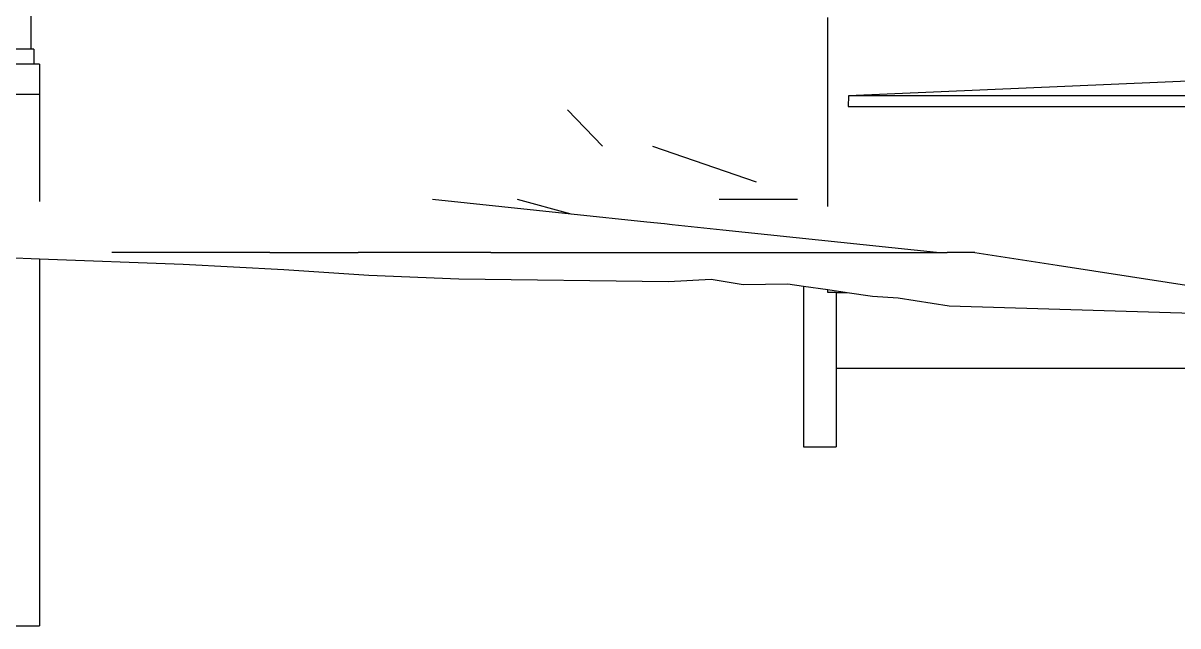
# Model space of a CAD drawing. Extents: x -92 to 92, y -11 to 21.
# Drawn here: x -32.21 to -10.47, y -3.48 to 7.86 of the extents above; entities that cross this region are included whole.
import ezdxf

# ---------------------------------------------------------------- set-up
doc = ezdxf.new("R2010")
doc.units = 0
doc.layers.get('0').update_dxf_attribs({"linetype": 'CONTINUOUS'})
doc.layers.add('SECTIONCUTEDGES', color=7, linetype='CONTINUOUS')

msp = doc.modelspace()

# ---------------------------------------------------------------- linework, layer by layer
for p, q in [((-32.065, 7.856), (-32.065, 8.162)), ((-32.065, 7.542), (-32.065, 7.856)), ((-17.065, 4.41), (-17.065, 7.964)), ((-32.065, 7.369), (-32.065, 7.542)), ((-32.065, 7.369), (-32.365, 7.369)), ((-32.015, 7.369), (-32.065, 7.369)), ((-32.015, 7.369), (-32.015, 7.088)), ((-32.015, 7.088), (-32.415, 7.088)), ((-31.905, 7.088), (-32.015, 7.088)), ((-31.905, 7.088), (-31.905, 6.793)), ((-31.905, 6.793), (-31.905, 6.542)), ((-8.771, 6.832), (-16.676, 6.49)), ((-31.905, 6.542), (-31.905, 6.518)), ((-31.905, 6.518), (-32.525, 6.518)), ((-31.905, 6.518), (-31.905, 6.465)), ((-31.905, 6.465), (-31.905, 6.36)), ((-31.905, 6.36), (-31.905, 5.542)), ((-21.965, 6.227), (-21.307, 5.542)), ((-31.905, 5.542), (-31.905, 5.168)), ((-20.367, 5.542), (-18.416, 4.876)), ((-31.905, 5.168), (-31.905, 4.542)), ((-31.905, 4.542), (-31.905, 4.515)), ((-31.905, 4.515), (-31.905, 4.503)), ((-21.894, 4.267), (-24.507, 4.542)), ((-21.894, 4.267), (-22.907, 4.542)), ((-17.633, 4.542), (-19.107, 4.542)), ((-20.471, 4.117), (-21.894, 4.267)), ((-20.136, 4.081), (-20.471, 4.117)), ((-19.994, 4.066), (-20.136, 4.081)), ((-19.038, 3.966), (-19.994, 4.066)), ((-15.017, 3.542), (-19.038, 3.966)), ((-27.567, 3.542), (-30.547, 3.542)), ((-27.567, 3.542), (-25.907, 3.542)), ((-23.407, 3.542), (-25.907, 3.542)), ((-23.407, 3.542), (-21.277, 3.542)), ((-21.277, 3.542), (-19.127, 3.542)), ((-19.127, 3.542), (-16.647, 3.542)), ((-16.647, 3.542), (-15.017, 3.542)), ((-15.017, 3.542), (-14.817, 3.542)), ((-14.707, 3.542), (-14.817, 3.542)), ((-14.297, 3.542), (-14.707, 3.542)), ((-14.297, 3.542), (-12.748, 3.304)), ((-31.905, 3.426), (-31.905, -3.482)), ((-12.748, 3.304), (-7.797, 2.542)), ((-17.525, 2.911), (-17.525, -0.112)), ((-17.065, 2.792), (-17.065, 2.845)), ((-16.905, 2.792), (-17.065, 2.792)), ((-16.905, 2.792), (-16.697, 2.792)), ((-16.905, 2.792), (-16.905, 1.364)), ((-2.363, 1.364), (-16.905, 1.364)), ((-16.905, 1.364), (-16.905, -0.112)), ((-17.525, -0.112), (-16.905, -0.112)), ((-32.525, -3.482), (-31.905, -3.482))]:
    msp.add_line(p, q)
at = {"layer": 'SECTIONCUTEDGES'}
for p, q in [((-16.676, 6.49), (-16.68, 6.29)), ((-9.176, 6.49), (-16.676, 6.49)), ((-16.68, 6.29), (-9.18, 6.29)), ((-32.525, 3.449), (-31.905, 3.426)), ((-31.905, 3.426), (-29.199, 3.326)), ((-29.199, 3.326), (-27.307, 3.225)), ((-27.307, 3.225), (-25.706, 3.119)), ((-25.706, 3.119), (-24.009, 3.051)), ((-24.009, 3.051), (-20.066, 3)), ((-20.066, 3), (-19.259, 3.043)), ((-19.259, 3.043), (-18.661, 2.945)), ((-18.661, 2.945), (-17.814, 2.953)), ((-17.814, 2.953), (-17.525, 2.911)), ((-17.525, 2.911), (-17.065, 2.845)), ((-17.065, 2.845), (-16.697, 2.792)), ((-16.697, 2.792), (-16.221, 2.723)), ((-16.221, 2.723), (-15.737, 2.691)), ((-15.737, 2.691), (-14.778, 2.542)), ((-14.778, 2.542), (-8.78, 2.359))]:
    msp.add_line(p, q, dxfattribs=at)

doc.saveas('drawing.dxf')
